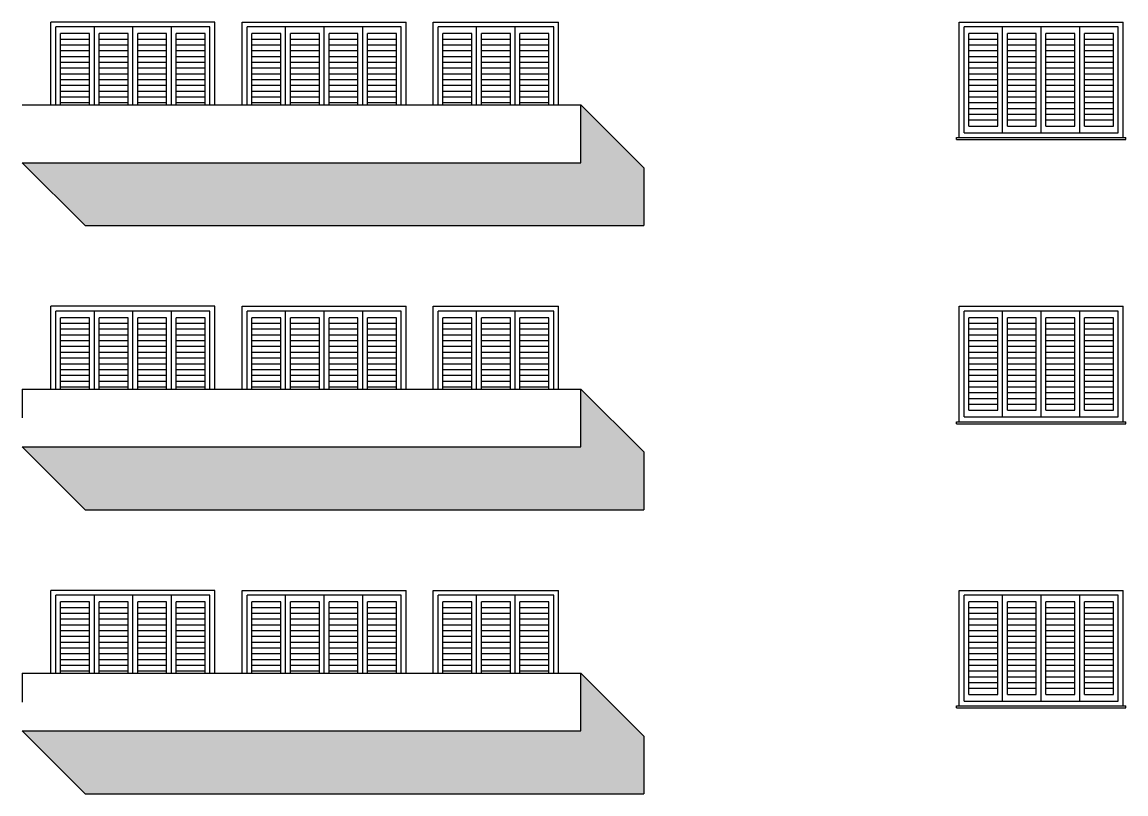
# Model space of a CAD drawing. Header units: millimetres. Extents: x 935 to 1399, y 512 to 900.
# Drawn here: x 1178.94 to 1190.4, y 677.01 to 685.03 of the extents above; entities that cross this region are included whole.
import ezdxf

# ---------------------------------------------------------------- set-up
doc = ezdxf.new("R2010")
doc.units = ezdxf.units.MM
doc.layers.add('MOBIL', color=7, linetype='Continuous')

msp = doc.modelspace()

# ---------------------------------------------------------------- hatches: boundary and pattern name
at = {"layer": 'MOBIL'}
for points in [[(1185.39515, 683.51441), (1184.7416, 684.16796), (1184.7416, 683.56796), (1178.94342, 683.56796), (1179.59697, 682.91441), (1185.39515, 682.91441)], [(1185.39515, 680.56441), (1184.7416, 681.21796), (1184.7416, 680.61796), (1178.94342, 680.61796), (1179.59697, 679.96441), (1185.39515, 679.96441)], [(1185.39515, 677.61441), (1184.7416, 678.26796), (1184.7416, 677.66796), (1178.94342, 677.66796), (1179.59697, 677.01441), (1185.39515, 677.01441)]]:
    msp.add_hatch(color=253, dxfattribs=at).paths.add_polyline_path(points)

# ---------------------------------------------------------------- linework, layer by layer
for p, q in [((1180.94342, 685.02796), (1179.24342, 685.02796)), ((1179.24342, 684.16796), (1179.24342, 685.02796)), ((1180.89342, 684.97796), (1179.29342, 684.97796)), ((1179.29342, 684.16796), (1179.29342, 684.97796)), ((1179.69342, 684.16796), (1179.69342, 684.97796)), ((1180.09342, 684.16796), (1180.09342, 684.97796)), ((1180.49342, 684.16796), (1180.49342, 684.97796)), ((1180.89342, 684.16796), (1180.89342, 684.97796)), ((1180.94342, 684.16796), (1180.94342, 685.02796)), ((1181.22885, 684.16796), (1181.22885, 685.02796)), ((1182.87885, 684.97796), (1181.27885, 684.97796)), ((1181.27885, 684.16796), (1181.27885, 684.97796)), ((1181.67885, 684.16796), (1181.67885, 684.97796)), ((1182.07885, 684.16796), (1182.07885, 684.97796)), ((1182.47885, 684.16796), (1182.47885, 684.97796)), ((1182.87885, 684.16796), (1182.87885, 684.97796)), ((1182.92885, 684.16796), (1182.92885, 685.02796)), ((1183.21089, 684.16796), (1183.21089, 685.02796)), ((1184.46089, 684.97796), (1183.26089, 684.97796)), ((1183.26089, 684.16796), (1183.26089, 684.97796)), ((1183.66089, 684.16796), (1183.66089, 684.97796)), ((1184.06089, 684.16796), (1184.06089, 684.97796)), ((1184.46089, 684.16796), (1184.46089, 684.97796)), ((1184.51089, 684.16796), (1184.51089, 685.02796)), ((1188.66929, 683.82796), (1188.66929, 685.02796)), ((1190.31929, 684.97796), (1188.71929, 684.97796)), ((1188.71929, 683.87796), (1188.71929, 684.97796)), ((1189.11929, 683.87796), (1189.11929, 684.97796)), ((1189.51929, 683.87796), (1189.51929, 684.97796)), ((1189.91929, 683.87796), (1189.91929, 684.97796)), ((1190.31929, 683.87796), (1190.31929, 684.97796)), ((1190.36929, 683.82796), (1190.36929, 685.02796)), ((1179.64342, 684.90796), (1179.34342, 684.90796)), ((1179.34342, 684.16796), (1179.34342, 684.90796)), ((1179.64342, 684.84796), (1179.34342, 684.84796)), ((1179.64342, 684.16796), (1179.64342, 684.90796)), ((1180.04342, 684.90796), (1179.74342, 684.90796)), ((1179.74342, 684.16796), (1179.74342, 684.90796)), ((1180.04342, 684.84796), (1179.74342, 684.84796)), ((1180.04342, 684.16796), (1180.04342, 684.90796)), ((1180.44342, 684.90796), (1180.14342, 684.90796)), ((1180.14342, 684.16796), (1180.14342, 684.90796)), ((1180.44342, 684.84796), (1180.14342, 684.84796)), ((1180.44342, 684.16796), (1180.44342, 684.90796)), ((1180.84342, 684.90796), (1180.54342, 684.90796)), ((1180.54342, 684.16796), (1180.54342, 684.90796)), ((1180.84342, 684.84796), (1180.54342, 684.84796)), ((1180.84342, 684.16796), (1180.84342, 684.90796)), ((1181.62885, 684.90796), (1181.32885, 684.90796)), ((1181.32885, 684.16796), (1181.32885, 684.90796)), ((1181.62885, 684.84796), (1181.32885, 684.84796)), ((1181.62885, 684.16796), (1181.62885, 684.90796)), ((1182.02885, 684.90796), (1181.72885, 684.90796)), ((1181.72885, 684.16796), (1181.72885, 684.90796)), ((1182.02885, 684.84796), (1181.72885, 684.84796)), ((1182.02885, 684.16796), (1182.02885, 684.90796)), ((1182.42885, 684.90796), (1182.12885, 684.90796)), ((1182.12885, 684.16796), (1182.12885, 684.90796)), ((1182.42885, 684.84796), (1182.12885, 684.84796)), ((1182.42885, 684.16796), (1182.42885, 684.90796)), ((1182.82885, 684.90796), (1182.52885, 684.90796)), ((1182.52885, 684.16796), (1182.52885, 684.90796)), ((1182.82885, 684.84796), (1182.52885, 684.84796)), ((1182.82885, 684.16796), (1182.82885, 684.90796)), ((1183.61089, 684.90796), (1183.31089, 684.90796)), ((1183.31089, 684.16796), (1183.31089, 684.90796)), ((1183.61089, 684.84796), (1183.31089, 684.84796)), ((1183.61089, 684.16796), (1183.61089, 684.90796)), ((1184.01089, 684.90796), (1183.71089, 684.90796)), ((1183.71089, 684.16796), (1183.71089, 684.90796)), ((1184.01089, 684.84796), (1183.71089, 684.84796)), ((1184.01089, 684.16796), (1184.01089, 684.90796)), ((1184.41089, 684.90796), (1184.11089, 684.90796)), ((1184.11089, 684.16796), (1184.11089, 684.90796)), ((1184.41089, 684.84796), (1184.11089, 684.84796)), ((1184.41089, 684.16796), (1184.41089, 684.90796)), ((1188.76929, 683.94796), (1188.76929, 684.90796)), ((1189.06929, 684.90796), (1188.76929, 684.90796)), ((1189.06929, 684.84796), (1188.76929, 684.84796)), ((1189.06929, 683.94796), (1189.06929, 684.90796)), ((1189.16929, 683.94796), (1189.16929, 684.90796)), ((1189.46929, 684.90796), (1189.16929, 684.90796)), ((1189.46929, 684.84796), (1189.16929, 684.84796)), ((1189.46929, 683.94796), (1189.46929, 684.90796)), ((1189.56929, 683.94796), (1189.56929, 684.90796)), ((1189.86929, 684.90796), (1189.56929, 684.90796)), ((1189.86929, 684.84796), (1189.56929, 684.84796)), ((1189.86929, 683.94796), (1189.86929, 684.90796)), ((1189.96929, 683.94796), (1189.96929, 684.90796)), ((1190.26929, 684.90796), (1189.96929, 684.90796)), ((1190.26929, 684.84796), (1189.96929, 684.84796)), ((1190.26929, 683.94796), (1190.26929, 684.90796)), ((1179.64342, 684.78796), (1179.34342, 684.78796)), ((1179.64342, 684.72796), (1179.34342, 684.72796)), ((1180.04342, 684.78796), (1179.74342, 684.78796)), ((1180.04342, 684.72796), (1179.74342, 684.72796)), ((1180.44342, 684.78796), (1180.14342, 684.78796)), ((1180.44342, 684.72796), (1180.14342, 684.72796)), ((1180.84342, 684.78796), (1180.54342, 684.78796)), ((1180.84342, 684.72796), (1180.54342, 684.72796)), ((1181.62885, 684.78796), (1181.32885, 684.78796)), ((1181.62885, 684.72796), (1181.32885, 684.72796)), ((1182.02885, 684.78796), (1181.72885, 684.78796)), ((1182.02885, 684.72796), (1181.72885, 684.72796)), ((1182.42885, 684.78796), (1182.12885, 684.78796)), ((1182.42885, 684.72796), (1182.12885, 684.72796)), ((1182.82885, 684.78796), (1182.52885, 684.78796)), ((1182.82885, 684.72796), (1182.52885, 684.72796)), ((1183.61089, 684.78796), (1183.31089, 684.78796)), ((1183.61089, 684.72796), (1183.31089, 684.72796)), ((1184.01089, 684.78796), (1183.71089, 684.78796)), ((1184.01089, 684.72796), (1183.71089, 684.72796)), ((1184.41089, 684.78796), (1184.11089, 684.78796)), ((1184.41089, 684.72796), (1184.11089, 684.72796)), ((1189.06929, 684.78796), (1188.76929, 684.78796)), ((1189.06929, 684.72796), (1188.76929, 684.72796)), ((1189.46929, 684.78796), (1189.16929, 684.78796)), ((1189.46929, 684.72796), (1189.16929, 684.72796)), ((1189.86929, 684.78796), (1189.56929, 684.78796)), ((1189.86929, 684.72796), (1189.56929, 684.72796)), ((1190.26929, 684.78796), (1189.96929, 684.78796)), ((1190.26929, 684.72796), (1189.96929, 684.72796)), ((1179.64342, 684.66796), (1179.34342, 684.66796)), ((1179.64342, 684.60796), (1179.34342, 684.60796)), ((1180.04342, 684.66796), (1179.74342, 684.66796)), ((1180.04342, 684.60796), (1179.74342, 684.60796)), ((1180.44342, 684.66796), (1180.14342, 684.66796)), ((1180.44342, 684.60796), (1180.14342, 684.60796)), ((1180.84342, 684.66796), (1180.54342, 684.66796)), ((1180.84342, 684.60796), (1180.54342, 684.60796)), ((1181.62885, 684.66796), (1181.32885, 684.66796)), ((1181.62885, 684.60796), (1181.32885, 684.60796)), ((1182.02885, 684.66796), (1181.72885, 684.66796)), ((1182.02885, 684.60796), (1181.72885, 684.60796)), ((1182.42885, 684.66796), (1182.12885, 684.66796)), ((1182.42885, 684.60796), (1182.12885, 684.60796)), ((1182.82885, 684.66796), (1182.52885, 684.66796)), ((1182.82885, 684.60796), (1182.52885, 684.60796)), ((1183.61089, 684.66796), (1183.31089, 684.66796)), ((1183.61089, 684.60796), (1183.31089, 684.60796)), ((1184.01089, 684.66796), (1183.71089, 684.66796)), ((1184.01089, 684.60796), (1183.71089, 684.60796)), ((1184.41089, 684.66796), (1184.11089, 684.66796)), ((1184.41089, 684.60796), (1184.11089, 684.60796)), ((1189.06929, 684.66796), (1188.76929, 684.66796)), ((1189.06929, 684.60796), (1188.76929, 684.60796)), ((1189.46929, 684.66796), (1189.16929, 684.66796)), ((1189.46929, 684.60796), (1189.16929, 684.60796)), ((1189.86929, 684.66796), (1189.56929, 684.66796)), ((1189.86929, 684.60796), (1189.56929, 684.60796)), ((1190.26929, 684.66796), (1189.96929, 684.66796)), ((1190.26929, 684.60796), (1189.96929, 684.60796)), ((1179.64342, 684.54796), (1179.34342, 684.54796)), ((1180.04342, 684.54796), (1179.74342, 684.54796)), ((1180.44342, 684.54796), (1180.14342, 684.54796)), ((1180.84342, 684.54796), (1180.54342, 684.54796)), ((1181.62885, 684.54796), (1181.32885, 684.54796)), ((1182.02885, 684.54796), (1181.72885, 684.54796)), ((1182.42885, 684.54796), (1182.12885, 684.54796)), ((1182.82885, 684.54796), (1182.52885, 684.54796)), ((1183.61089, 684.54796), (1183.31089, 684.54796)), ((1184.01089, 684.54796), (1183.71089, 684.54796)), ((1184.41089, 684.54796), (1184.11089, 684.54796)), ((1189.06929, 684.54796), (1188.76929, 684.54796)), ((1189.46929, 684.54796), (1189.16929, 684.54796)), ((1189.86929, 684.54796), (1189.56929, 684.54796)), ((1190.26929, 684.54796), (1189.96929, 684.54796)), ((1179.64342, 684.48796), (1179.34342, 684.48796)), ((1179.64342, 684.42796), (1179.34342, 684.42796)), ((1180.04342, 684.48796), (1179.74342, 684.48796)), ((1180.04342, 684.42796), (1179.74342, 684.42796)), ((1180.44342, 684.48796), (1180.14342, 684.48796)), ((1180.44342, 684.42796), (1180.14342, 684.42796)), ((1180.84342, 684.48796), (1180.54342, 684.48796)), ((1180.84342, 684.42796), (1180.54342, 684.42796)), ((1181.62885, 684.48796), (1181.32885, 684.48796)), ((1181.62885, 684.42796), (1181.32885, 684.42796)), ((1182.02885, 684.48796), (1181.72885, 684.48796)), ((1182.02885, 684.42796), (1181.72885, 684.42796)), ((1182.42885, 684.48796), (1182.12885, 684.48796)), ((1182.42885, 684.42796), (1182.12885, 684.42796)), ((1182.82885, 684.48796), (1182.52885, 684.48796)), ((1182.82885, 684.42796), (1182.52885, 684.42796)), ((1183.61089, 684.48796), (1183.31089, 684.48796)), ((1183.61089, 684.42796), (1183.31089, 684.42796)), ((1184.01089, 684.48796), (1183.71089, 684.48796)), ((1184.01089, 684.42796), (1183.71089, 684.42796)), ((1184.41089, 684.48796), (1184.11089, 684.48796)), ((1184.41089, 684.42796), (1184.11089, 684.42796)), ((1189.06929, 684.48796), (1188.76929, 684.48796)), ((1189.06929, 684.42796), (1188.76929, 684.42796)), ((1189.46929, 684.48796), (1189.16929, 684.48796)), ((1189.46929, 684.42796), (1189.16929, 684.42796)), ((1189.86929, 684.48796), (1189.56929, 684.48796)), ((1189.86929, 684.42796), (1189.56929, 684.42796)), ((1190.26929, 684.48796), (1189.96929, 684.48796)), ((1190.26929, 684.42796), (1189.96929, 684.42796)), ((1179.64342, 684.36796), (1179.34342, 684.36796)), ((1179.64342, 684.30796), (1179.34342, 684.30796)), ((1180.04342, 684.36796), (1179.74342, 684.36796)), ((1180.04342, 684.30796), (1179.74342, 684.30796)), ((1180.44342, 684.36796), (1180.14342, 684.36796)), ((1180.44342, 684.30796), (1180.14342, 684.30796)), ((1180.84342, 684.36796), (1180.54342, 684.36796)), ((1180.84342, 684.30796), (1180.54342, 684.30796)), ((1181.62885, 684.36796), (1181.32885, 684.36796)), ((1181.62885, 684.30796), (1181.32885, 684.30796)), ((1182.02885, 684.36796), (1181.72885, 684.36796)), ((1182.02885, 684.30796), (1181.72885, 684.30796)), ((1182.42885, 684.36796), (1182.12885, 684.36796)), ((1182.42885, 684.30796), (1182.12885, 684.30796)), ((1182.82885, 684.36796), (1182.52885, 684.36796)), ((1182.82885, 684.30796), (1182.52885, 684.30796)), ((1183.61089, 684.36796), (1183.31089, 684.36796)), ((1183.61089, 684.30796), (1183.31089, 684.30796)), ((1184.01089, 684.36796), (1183.71089, 684.36796)), ((1184.01089, 684.30796), (1183.71089, 684.30796)), ((1184.41089, 684.36796), (1184.11089, 684.36796)), ((1184.41089, 684.30796), (1184.11089, 684.30796)), ((1189.06929, 684.36796), (1188.76929, 684.36796)), ((1189.06929, 684.30796), (1188.76929, 684.30796)), ((1189.46929, 684.36796), (1189.16929, 684.36796)), ((1189.46929, 684.30796), (1189.16929, 684.30796)), ((1189.86929, 684.36796), (1189.56929, 684.36796)), ((1189.86929, 684.30796), (1189.56929, 684.30796)), ((1190.26929, 684.36796), (1189.96929, 684.36796)), ((1190.26929, 684.30796), (1189.96929, 684.30796)), ((1179.64342, 684.24796), (1179.34342, 684.24796)), ((1179.64342, 684.18796), (1179.34342, 684.18796)), ((1180.04342, 684.24796), (1179.74342, 684.24796)), ((1180.04342, 684.18796), (1179.74342, 684.18796)), ((1180.44342, 684.24796), (1180.14342, 684.24796)), ((1180.44342, 684.18796), (1180.14342, 684.18796)), ((1180.84342, 684.24796), (1180.54342, 684.24796)), ((1180.84342, 684.18796), (1180.54342, 684.18796)), ((1181.62885, 684.24796), (1181.32885, 684.24796)), ((1181.62885, 684.18796), (1181.32885, 684.18796)), ((1182.02885, 684.24796), (1181.72885, 684.24796)), ((1182.02885, 684.18796), (1181.72885, 684.18796)), ((1182.42885, 684.24796), (1182.12885, 684.24796)), ((1182.42885, 684.18796), (1182.12885, 684.18796)), ((1182.82885, 684.24796), (1182.52885, 684.24796)), ((1182.82885, 684.18796), (1182.52885, 684.18796)), ((1183.61089, 684.24796), (1183.31089, 684.24796)), ((1183.61089, 684.18796), (1183.31089, 684.18796)), ((1184.01089, 684.24796), (1183.71089, 684.24796)), ((1184.01089, 684.18796), (1183.71089, 684.18796)), ((1184.41089, 684.24796), (1184.11089, 684.24796)), ((1184.41089, 684.18796), (1184.11089, 684.18796)), ((1189.06929, 684.24796), (1188.76929, 684.24796)), ((1189.06929, 684.18796), (1188.76929, 684.18796)), ((1189.46929, 684.24796), (1189.16929, 684.24796)), ((1189.46929, 684.18796), (1189.16929, 684.18796)), ((1189.86929, 684.24796), (1189.56929, 684.24796)), ((1189.86929, 684.18796), (1189.56929, 684.18796)), ((1190.26929, 684.24796), (1189.96929, 684.24796)), ((1190.26929, 684.18796), (1189.96929, 684.18796)), ((1189.06929, 684.12796), (1188.76929, 684.12796)), ((1189.06929, 684.06796), (1188.76929, 684.06796)), ((1189.46929, 684.12796), (1189.16929, 684.12796)), ((1189.46929, 684.06796), (1189.16929, 684.06796)), ((1189.86929, 684.12796), (1189.56929, 684.12796)), ((1189.86929, 684.06796), (1189.56929, 684.06796)), ((1190.26929, 684.12796), (1189.96929, 684.12796)), ((1190.26929, 684.06796), (1189.96929, 684.06796)), ((1189.06929, 684.00796), (1188.76929, 684.00796)), ((1188.76929, 683.94796), (1189.06929, 683.94796)), ((1189.46929, 684.00796), (1189.16929, 684.00796)), ((1189.16929, 683.94796), (1189.46929, 683.94796)), ((1189.86929, 684.00796), (1189.56929, 684.00796)), ((1189.56929, 683.94796), (1189.86929, 683.94796)), ((1190.26929, 684.00796), (1189.96929, 684.00796)), ((1189.96929, 683.94796), (1190.26929, 683.94796)), ((1188.63929, 683.82796), (1190.39929, 683.82796)), ((1188.63929, 683.80796), (1188.63929, 683.82796)), ((1188.63929, 683.80796), (1190.39929, 683.80796)), ((1188.71929, 683.87796), (1190.31929, 683.87796)), ((1190.39929, 683.80796), (1190.39929, 683.82796)), ((1180.94342, 682.07796), (1179.24342, 682.07796)), ((1179.24342, 681.21796), (1179.24342, 682.07796)), ((1180.89342, 682.02796), (1179.29342, 682.02796)), ((1179.29342, 681.21796), (1179.29342, 682.02796)), ((1179.69342, 681.21796), (1179.69342, 682.02796)), ((1180.09342, 681.21796), (1180.09342, 682.02796)), ((1180.49342, 681.21796), (1180.49342, 682.02796)), ((1180.89342, 681.21796), (1180.89342, 682.02796)), ((1180.94342, 681.21796), (1180.94342, 682.07796)), ((1181.22885, 681.21796), (1181.22885, 682.07796)), ((1182.87885, 682.02796), (1181.27885, 682.02796)), ((1181.27885, 681.21796), (1181.27885, 682.02796)), ((1181.67885, 681.21796), (1181.67885, 682.02796)), ((1182.07885, 681.21796), (1182.07885, 682.02796)), ((1182.47885, 681.21796), (1182.47885, 682.02796)), ((1182.87885, 681.21796), (1182.87885, 682.02796)), ((1182.92885, 681.21796), (1182.92885, 682.07796)), ((1183.21089, 681.21796), (1183.21089, 682.07796)), ((1184.46089, 682.02796), (1183.26089, 682.02796)), ((1183.26089, 681.21796), (1183.26089, 682.02796)), ((1183.66089, 681.21796), (1183.66089, 682.02796)), ((1184.06089, 681.21796), (1184.06089, 682.02796)), ((1184.46089, 681.21796), (1184.46089, 682.02796)), ((1184.51089, 681.21796), (1184.51089, 682.07796)), ((1188.66929, 680.87796), (1188.66929, 682.07796)), ((1190.31929, 682.02796), (1188.71929, 682.02796)), ((1188.71929, 680.92796), (1188.71929, 682.02796)), ((1189.11929, 680.92796), (1189.11929, 682.02796)), ((1189.51929, 680.92796), (1189.51929, 682.02796)), ((1189.91929, 680.92796), (1189.91929, 682.02796)), ((1190.31929, 680.92796), (1190.31929, 682.02796)), ((1190.36929, 680.87796), (1190.36929, 682.07796)), ((1179.64342, 681.95796), (1179.34342, 681.95796)), ((1179.34342, 681.21796), (1179.34342, 681.95796)), ((1179.64342, 681.89796), (1179.34342, 681.89796)), ((1179.64342, 681.21796), (1179.64342, 681.95796)), ((1180.04342, 681.95796), (1179.74342, 681.95796)), ((1179.74342, 681.21796), (1179.74342, 681.95796)), ((1180.04342, 681.89796), (1179.74342, 681.89796)), ((1180.04342, 681.21796), (1180.04342, 681.95796)), ((1180.44342, 681.95796), (1180.14342, 681.95796)), ((1180.14342, 681.21796), (1180.14342, 681.95796)), ((1180.44342, 681.89796), (1180.14342, 681.89796)), ((1180.44342, 681.21796), (1180.44342, 681.95796)), ((1180.84342, 681.95796), (1180.54342, 681.95796)), ((1180.54342, 681.21796), (1180.54342, 681.95796)), ((1180.84342, 681.89796), (1180.54342, 681.89796)), ((1180.84342, 681.21796), (1180.84342, 681.95796)), ((1181.62885, 681.95796), (1181.32885, 681.95796)), ((1181.32885, 681.21796), (1181.32885, 681.95796)), ((1181.62885, 681.89796), (1181.32885, 681.89796)), ((1181.62885, 681.21796), (1181.62885, 681.95796)), ((1182.02885, 681.95796), (1181.72885, 681.95796)), ((1181.72885, 681.21796), (1181.72885, 681.95796)), ((1182.02885, 681.89796), (1181.72885, 681.89796)), ((1182.02885, 681.21796), (1182.02885, 681.95796)), ((1182.42885, 681.95796), (1182.12885, 681.95796)), ((1182.12885, 681.21796), (1182.12885, 681.95796)), ((1182.42885, 681.89796), (1182.12885, 681.89796)), ((1182.42885, 681.21796), (1182.42885, 681.95796)), ((1182.82885, 681.95796), (1182.52885, 681.95796)), ((1182.52885, 681.21796), (1182.52885, 681.95796)), ((1182.82885, 681.89796), (1182.52885, 681.89796)), ((1182.82885, 681.21796), (1182.82885, 681.95796)), ((1183.61089, 681.95796), (1183.31089, 681.95796)), ((1183.31089, 681.21796), (1183.31089, 681.95796)), ((1183.61089, 681.89796), (1183.31089, 681.89796)), ((1183.61089, 681.21796), (1183.61089, 681.95796)), ((1184.01089, 681.95796), (1183.71089, 681.95796)), ((1183.71089, 681.21796), (1183.71089, 681.95796)), ((1184.01089, 681.89796), (1183.71089, 681.89796)), ((1184.01089, 681.21796), (1184.01089, 681.95796)), ((1184.41089, 681.95796), (1184.11089, 681.95796)), ((1184.11089, 681.21796), (1184.11089, 681.95796)), ((1184.41089, 681.89796), (1184.11089, 681.89796)), ((1184.41089, 681.21796), (1184.41089, 681.95796)), ((1188.76929, 680.99796), (1188.76929, 681.95796)), ((1189.06929, 681.95796), (1188.76929, 681.95796)), ((1189.06929, 681.89796), (1188.76929, 681.89796)), ((1189.06929, 680.99796), (1189.06929, 681.95796)), ((1189.16929, 680.99796), (1189.16929, 681.95796)), ((1189.46929, 681.95796), (1189.16929, 681.95796)), ((1189.46929, 681.89796), (1189.16929, 681.89796)), ((1189.46929, 680.99796), (1189.46929, 681.95796)), ((1189.56929, 680.99796), (1189.56929, 681.95796)), ((1189.86929, 681.95796), (1189.56929, 681.95796)), ((1189.86929, 681.89796), (1189.56929, 681.89796)), ((1189.86929, 680.99796), (1189.86929, 681.95796)), ((1189.96929, 680.99796), (1189.96929, 681.95796)), ((1190.26929, 681.95796), (1189.96929, 681.95796)), ((1190.26929, 681.89796), (1189.96929, 681.89796)), ((1190.26929, 680.99796), (1190.26929, 681.95796)), ((1179.64342, 681.83796), (1179.34342, 681.83796)), ((1179.64342, 681.77796), (1179.34342, 681.77796)), ((1180.04342, 681.83796), (1179.74342, 681.83796)), ((1180.04342, 681.77796), (1179.74342, 681.77796)), ((1180.44342, 681.83796), (1180.14342, 681.83796)), ((1180.44342, 681.77796), (1180.14342, 681.77796)), ((1180.84342, 681.83796), (1180.54342, 681.83796)), ((1180.84342, 681.77796), (1180.54342, 681.77796)), ((1181.62885, 681.83796), (1181.32885, 681.83796)), ((1181.62885, 681.77796), (1181.32885, 681.77796)), ((1182.02885, 681.83796), (1181.72885, 681.83796)), ((1182.02885, 681.77796), (1181.72885, 681.77796)), ((1182.42885, 681.83796), (1182.12885, 681.83796)), ((1182.42885, 681.77796), (1182.12885, 681.77796)), ((1182.82885, 681.83796), (1182.52885, 681.83796)), ((1182.82885, 681.77796), (1182.52885, 681.77796)), ((1183.61089, 681.83796), (1183.31089, 681.83796)), ((1183.61089, 681.77796), (1183.31089, 681.77796)), ((1184.01089, 681.83796), (1183.71089, 681.83796)), ((1184.01089, 681.77796), (1183.71089, 681.77796)), ((1184.41089, 681.83796), (1184.11089, 681.83796)), ((1184.41089, 681.77796), (1184.11089, 681.77796)), ((1189.06929, 681.83796), (1188.76929, 681.83796)), ((1189.06929, 681.77796), (1188.76929, 681.77796)), ((1189.46929, 681.83796), (1189.16929, 681.83796)), ((1189.46929, 681.77796), (1189.16929, 681.77796)), ((1189.86929, 681.83796), (1189.56929, 681.83796)), ((1189.86929, 681.77796), (1189.56929, 681.77796)), ((1190.26929, 681.83796), (1189.96929, 681.83796)), ((1190.26929, 681.77796), (1189.96929, 681.77796)), ((1179.64342, 681.71796), (1179.34342, 681.71796)), ((1179.64342, 681.65796), (1179.34342, 681.65796)), ((1180.04342, 681.71796), (1179.74342, 681.71796)), ((1180.04342, 681.65796), (1179.74342, 681.65796)), ((1180.44342, 681.71796), (1180.14342, 681.71796)), ((1180.44342, 681.65796), (1180.14342, 681.65796)), ((1180.84342, 681.71796), (1180.54342, 681.71796)), ((1180.84342, 681.65796), (1180.54342, 681.65796)), ((1181.62885, 681.71796), (1181.32885, 681.71796)), ((1181.62885, 681.65796), (1181.32885, 681.65796)), ((1182.02885, 681.71796), (1181.72885, 681.71796)), ((1182.02885, 681.65796), (1181.72885, 681.65796)), ((1182.42885, 681.71796), (1182.12885, 681.71796)), ((1182.42885, 681.65796), (1182.12885, 681.65796)), ((1182.82885, 681.71796), (1182.52885, 681.71796)), ((1182.82885, 681.65796), (1182.52885, 681.65796)), ((1183.61089, 681.71796), (1183.31089, 681.71796)), ((1183.61089, 681.65796), (1183.31089, 681.65796)), ((1184.01089, 681.71796), (1183.71089, 681.71796)), ((1184.01089, 681.65796), (1183.71089, 681.65796)), ((1184.41089, 681.71796), (1184.11089, 681.71796)), ((1184.41089, 681.65796), (1184.11089, 681.65796)), ((1189.06929, 681.71796), (1188.76929, 681.71796)), ((1189.06929, 681.65796), (1188.76929, 681.65796)), ((1189.46929, 681.71796), (1189.16929, 681.71796)), ((1189.46929, 681.65796), (1189.16929, 681.65796)), ((1189.86929, 681.71796), (1189.56929, 681.71796)), ((1189.86929, 681.65796), (1189.56929, 681.65796)), ((1190.26929, 681.71796), (1189.96929, 681.71796)), ((1190.26929, 681.65796), (1189.96929, 681.65796)), ((1179.64342, 681.59796), (1179.34342, 681.59796)), ((1179.64342, 681.53796), (1179.34342, 681.53796)), ((1180.04342, 681.59796), (1179.74342, 681.59796)), ((1180.04342, 681.53796), (1179.74342, 681.53796)), ((1180.44342, 681.59796), (1180.14342, 681.59796)), ((1180.44342, 681.53796), (1180.14342, 681.53796)), ((1180.84342, 681.59796), (1180.54342, 681.59796)), ((1180.84342, 681.53796), (1180.54342, 681.53796)), ((1181.62885, 681.59796), (1181.32885, 681.59796)), ((1181.62885, 681.53796), (1181.32885, 681.53796)), ((1182.02885, 681.59796), (1181.72885, 681.59796)), ((1182.02885, 681.53796), (1181.72885, 681.53796)), ((1182.42885, 681.59796), (1182.12885, 681.59796)), ((1182.42885, 681.53796), (1182.12885, 681.53796)), ((1182.82885, 681.59796), (1182.52885, 681.59796)), ((1182.82885, 681.53796), (1182.52885, 681.53796)), ((1183.61089, 681.59796), (1183.31089, 681.59796)), ((1183.61089, 681.53796), (1183.31089, 681.53796)), ((1184.01089, 681.59796), (1183.71089, 681.59796)), ((1184.01089, 681.53796), (1183.71089, 681.53796)), ((1184.41089, 681.59796), (1184.11089, 681.59796)), ((1184.41089, 681.53796), (1184.11089, 681.53796)), ((1189.06929, 681.59796), (1188.76929, 681.59796)), ((1189.06929, 681.53796), (1188.76929, 681.53796)), ((1189.46929, 681.59796), (1189.16929, 681.59796)), ((1189.46929, 681.53796), (1189.16929, 681.53796)), ((1189.86929, 681.59796), (1189.56929, 681.59796)), ((1189.86929, 681.53796), (1189.56929, 681.53796)), ((1190.26929, 681.59796), (1189.96929, 681.59796)), ((1190.26929, 681.53796), (1189.96929, 681.53796)), ((1179.64342, 681.47796), (1179.34342, 681.47796)), ((1179.64342, 681.41796), (1179.34342, 681.41796)), ((1180.04342, 681.47796), (1179.74342, 681.47796)), ((1180.04342, 681.41796), (1179.74342, 681.41796)), ((1180.44342, 681.47796), (1180.14342, 681.47796)), ((1180.44342, 681.41796), (1180.14342, 681.41796)), ((1180.84342, 681.47796), (1180.54342, 681.47796)), ((1180.84342, 681.41796), (1180.54342, 681.41796)), ((1181.62885, 681.47796), (1181.32885, 681.47796)), ((1181.62885, 681.41796), (1181.32885, 681.41796)), ((1182.02885, 681.47796), (1181.72885, 681.47796)), ((1182.02885, 681.41796), (1181.72885, 681.41796)), ((1182.42885, 681.47796), (1182.12885, 681.47796)), ((1182.42885, 681.41796), (1182.12885, 681.41796)), ((1182.82885, 681.47796), (1182.52885, 681.47796)), ((1182.82885, 681.41796), (1182.52885, 681.41796)), ((1183.61089, 681.47796), (1183.31089, 681.47796)), ((1183.61089, 681.41796), (1183.31089, 681.41796)), ((1184.01089, 681.47796), (1183.71089, 681.47796)), ((1184.01089, 681.41796), (1183.71089, 681.41796)), ((1184.41089, 681.47796), (1184.11089, 681.47796)), ((1184.41089, 681.41796), (1184.11089, 681.41796)), ((1189.06929, 681.47796), (1188.76929, 681.47796)), ((1189.06929, 681.41796), (1188.76929, 681.41796)), ((1189.46929, 681.47796), (1189.16929, 681.47796)), ((1189.46929, 681.41796), (1189.16929, 681.41796)), ((1189.86929, 681.47796), (1189.56929, 681.47796)), ((1189.86929, 681.41796), (1189.56929, 681.41796)), ((1190.26929, 681.47796), (1189.96929, 681.47796)), ((1190.26929, 681.41796), (1189.96929, 681.41796)), ((1179.64342, 681.35796), (1179.34342, 681.35796)), ((1179.64342, 681.29796), (1179.34342, 681.29796)), ((1180.04342, 681.35796), (1179.74342, 681.35796)), ((1180.04342, 681.29796), (1179.74342, 681.29796)), ((1180.44342, 681.35796), (1180.14342, 681.35796)), ((1180.44342, 681.29796), (1180.14342, 681.29796)), ((1180.84342, 681.35796), (1180.54342, 681.35796)), ((1180.84342, 681.29796), (1180.54342, 681.29796)), ((1181.62885, 681.35796), (1181.32885, 681.35796)), ((1181.62885, 681.29796), (1181.32885, 681.29796)), ((1182.02885, 681.35796), (1181.72885, 681.35796)), ((1182.02885, 681.29796), (1181.72885, 681.29796)), ((1182.42885, 681.35796), (1182.12885, 681.35796)), ((1182.42885, 681.29796), (1182.12885, 681.29796)), ((1182.82885, 681.35796), (1182.52885, 681.35796)), ((1182.82885, 681.29796), (1182.52885, 681.29796)), ((1183.61089, 681.35796), (1183.31089, 681.35796)), ((1183.61089, 681.29796), (1183.31089, 681.29796)), ((1184.01089, 681.35796), (1183.71089, 681.35796)), ((1184.01089, 681.29796), (1183.71089, 681.29796)), ((1184.41089, 681.35796), (1184.11089, 681.35796)), ((1184.41089, 681.29796), (1184.11089, 681.29796)), ((1189.06929, 681.35796), (1188.76929, 681.35796)), ((1189.06929, 681.29796), (1188.76929, 681.29796)), ((1189.46929, 681.35796), (1189.16929, 681.35796)), ((1189.46929, 681.29796), (1189.16929, 681.29796)), ((1189.86929, 681.35796), (1189.56929, 681.35796)), ((1189.86929, 681.29796), (1189.56929, 681.29796)), ((1190.26929, 681.35796), (1189.96929, 681.35796)), ((1190.26929, 681.29796), (1189.96929, 681.29796)), ((1179.64342, 681.23796), (1179.34342, 681.23796)), ((1179.64342, 681.23796), (1179.34342, 681.23796)), ((1180.04342, 681.23796), (1179.74342, 681.23796)), ((1180.04342, 681.23796), (1179.74342, 681.23796)), ((1180.44342, 681.23796), (1180.14342, 681.23796)), ((1180.44342, 681.23796), (1180.14342, 681.23796)), ((1180.84342, 681.23796), (1180.54342, 681.23796)), ((1180.84342, 681.23796), (1180.54342, 681.23796)), ((1181.62885, 681.23796), (1181.32885, 681.23796)), ((1181.62885, 681.23796), (1181.32885, 681.23796)), ((1182.02885, 681.23796), (1181.72885, 681.23796)), ((1182.02885, 681.23796), (1181.72885, 681.23796)), ((1182.42885, 681.23796), (1182.12885, 681.23796)), ((1182.42885, 681.23796), (1182.12885, 681.23796)), ((1182.82885, 681.23796), (1182.52885, 681.23796)), ((1182.82885, 681.23796), (1182.52885, 681.23796)), ((1183.61089, 681.23796), (1183.31089, 681.23796)), ((1183.61089, 681.23796), (1183.31089, 681.23796)), ((1184.01089, 681.23796), (1183.71089, 681.23796)), ((1184.01089, 681.23796), (1183.71089, 681.23796)), ((1184.41089, 681.23796), (1184.11089, 681.23796)), ((1184.41089, 681.23796), (1184.11089, 681.23796)), ((1189.06929, 681.23796), (1188.76929, 681.23796)), ((1189.06929, 681.17796), (1188.76929, 681.17796)), ((1189.46929, 681.23796), (1189.16929, 681.23796)), ((1189.46929, 681.17796), (1189.16929, 681.17796)), ((1189.86929, 681.23796), (1189.56929, 681.23796)), ((1189.86929, 681.17796), (1189.56929, 681.17796)), ((1190.26929, 681.23796), (1189.96929, 681.23796)), ((1190.26929, 681.17796), (1189.96929, 681.17796)), ((1189.06929, 681.11796), (1188.76929, 681.11796)), ((1189.06929, 681.05796), (1188.76929, 681.05796)), ((1189.46929, 681.11796), (1189.16929, 681.11796)), ((1189.46929, 681.05796), (1189.16929, 681.05796)), ((1189.86929, 681.11796), (1189.56929, 681.11796)), ((1189.86929, 681.05796), (1189.56929, 681.05796)), ((1190.26929, 681.11796), (1189.96929, 681.11796)), ((1190.26929, 681.05796), (1189.96929, 681.05796)), ((1188.76929, 680.99796), (1189.06929, 680.99796)), ((1189.16929, 680.99796), (1189.46929, 680.99796)), ((1189.56929, 680.99796), (1189.86929, 680.99796)), ((1189.96929, 680.99796), (1190.26929, 680.99796)), ((1188.63929, 680.87796), (1190.39929, 680.87796)), ((1188.63929, 680.85796), (1188.63929, 680.87796)), ((1188.63929, 680.85796), (1190.39929, 680.85796)), ((1188.71929, 680.92796), (1190.31929, 680.92796)), ((1190.39929, 680.85796), (1190.39929, 680.87796)), ((1180.94342, 679.12796), (1179.24342, 679.12796)), ((1179.24342, 678.26796), (1179.24342, 679.12796)), ((1180.94342, 678.26796), (1180.94342, 679.12796)), ((1181.22885, 678.26796), (1181.22885, 679.12796)), ((1182.92885, 678.26796), (1182.92885, 679.12796)), ((1183.21089, 678.26796), (1183.21089, 679.12796)), ((1184.51089, 678.26796), (1184.51089, 679.12796)), ((1188.66929, 677.92796), (1188.66929, 679.12796)), ((1190.36929, 677.92796), (1190.36929, 679.12796)), ((1180.89342, 679.07796), (1179.29342, 679.07796)), ((1179.29342, 678.26796), (1179.29342, 679.07796)), ((1179.64342, 679.00796), (1179.34342, 679.00796)), ((1179.34342, 678.26796), (1179.34342, 679.00796)), ((1179.64342, 678.26796), (1179.64342, 679.00796)), ((1179.69342, 678.26796), (1179.69342, 679.07796)), ((1180.04342, 679.00796), (1179.74342, 679.00796)), ((1179.74342, 678.26796), (1179.74342, 679.00796)), ((1180.04342, 678.26796), (1180.04342, 679.00796)), ((1180.09342, 678.26796), (1180.09342, 679.07796)), ((1180.44342, 679.00796), (1180.14342, 679.00796)), ((1180.14342, 678.26796), (1180.14342, 679.00796)), ((1180.44342, 678.26796), (1180.44342, 679.00796)), ((1180.49342, 678.26796), (1180.49342, 679.07796)), ((1180.84342, 679.00796), (1180.54342, 679.00796)), ((1180.54342, 678.26796), (1180.54342, 679.00796)), ((1180.84342, 678.26796), (1180.84342, 679.00796)), ((1180.89342, 678.26796), (1180.89342, 679.07796)), ((1182.87885, 679.07796), (1181.27885, 679.07796)), ((1181.27885, 678.26796), (1181.27885, 679.07796)), ((1181.62885, 679.00796), (1181.32885, 679.00796)), ((1181.32885, 678.26796), (1181.32885, 679.00796)), ((1181.62885, 678.26796), (1181.62885, 679.00796)), ((1181.67885, 678.26796), (1181.67885, 679.07796)), ((1182.02885, 679.00796), (1181.72885, 679.00796)), ((1181.72885, 678.26796), (1181.72885, 679.00796)), ((1182.02885, 678.26796), (1182.02885, 679.00796)), ((1182.07885, 678.26796), (1182.07885, 679.07796)), ((1182.42885, 679.00796), (1182.12885, 679.00796)), ((1182.12885, 678.26796), (1182.12885, 679.00796)), ((1182.42885, 678.26796), (1182.42885, 679.00796)), ((1182.47885, 678.26796), (1182.47885, 679.07796)), ((1182.82885, 679.00796), (1182.52885, 679.00796)), ((1182.52885, 678.26796), (1182.52885, 679.00796)), ((1182.82885, 678.26796), (1182.82885, 679.00796)), ((1182.87885, 678.26796), (1182.87885, 679.07796)), ((1184.46089, 679.07796), (1183.26089, 679.07796)), ((1183.26089, 678.26796), (1183.26089, 679.07796)), ((1183.61089, 679.00796), (1183.31089, 679.00796)), ((1183.31089, 678.26796), (1183.31089, 679.00796)), ((1183.61089, 678.26796), (1183.61089, 679.00796)), ((1183.66089, 678.26796), (1183.66089, 679.07796)), ((1184.01089, 679.00796), (1183.71089, 679.00796)), ((1183.71089, 678.26796), (1183.71089, 679.00796)), ((1184.01089, 678.26796), (1184.01089, 679.00796)), ((1184.06089, 678.26796), (1184.06089, 679.07796)), ((1184.41089, 679.00796), (1184.11089, 679.00796)), ((1184.11089, 678.26796), (1184.11089, 679.00796)), ((1184.41089, 678.26796), (1184.41089, 679.00796)), ((1184.46089, 678.26796), (1184.46089, 679.07796)), ((1190.31929, 679.07796), (1188.71929, 679.07796)), ((1188.71929, 677.97796), (1188.71929, 679.07796)), ((1188.76929, 678.04796), (1188.76929, 679.00796)), ((1189.06929, 679.00796), (1188.76929, 679.00796)), ((1189.06929, 678.04796), (1189.06929, 679.00796)), ((1189.11929, 677.97796), (1189.11929, 679.07796)), ((1189.16929, 678.04796), (1189.16929, 679.00796)), ((1189.46929, 679.00796), (1189.16929, 679.00796)), ((1189.46929, 678.04796), (1189.46929, 679.00796)), ((1189.51929, 677.97796), (1189.51929, 679.07796)), ((1189.56929, 678.04796), (1189.56929, 679.00796)), ((1189.86929, 679.00796), (1189.56929, 679.00796)), ((1189.86929, 678.04796), (1189.86929, 679.00796)), ((1189.91929, 677.97796), (1189.91929, 679.07796)), ((1189.96929, 678.04796), (1189.96929, 679.00796)), ((1190.26929, 679.00796), (1189.96929, 679.00796)), ((1190.26929, 678.04796), (1190.26929, 679.00796)), ((1190.31929, 677.97796), (1190.31929, 679.07796)), ((1179.64342, 678.94796), (1179.34342, 678.94796)), ((1179.64342, 678.88796), (1179.34342, 678.88796)), ((1180.04342, 678.94796), (1179.74342, 678.94796)), ((1180.04342, 678.88796), (1179.74342, 678.88796)), ((1180.44342, 678.94796), (1180.14342, 678.94796)), ((1180.44342, 678.88796), (1180.14342, 678.88796)), ((1180.84342, 678.94796), (1180.54342, 678.94796)), ((1180.84342, 678.88796), (1180.54342, 678.88796)), ((1181.62885, 678.94796), (1181.32885, 678.94796)), ((1181.62885, 678.88796), (1181.32885, 678.88796)), ((1182.02885, 678.94796), (1181.72885, 678.94796)), ((1182.02885, 678.88796), (1181.72885, 678.88796)), ((1182.42885, 678.94796), (1182.12885, 678.94796)), ((1182.42885, 678.88796), (1182.12885, 678.88796)), ((1182.82885, 678.94796), (1182.52885, 678.94796)), ((1182.82885, 678.88796), (1182.52885, 678.88796)), ((1183.61089, 678.94796), (1183.31089, 678.94796)), ((1183.61089, 678.88796), (1183.31089, 678.88796)), ((1184.01089, 678.94796), (1183.71089, 678.94796)), ((1184.01089, 678.88796), (1183.71089, 678.88796)), ((1184.41089, 678.94796), (1184.11089, 678.94796)), ((1184.41089, 678.88796), (1184.11089, 678.88796)), ((1189.06929, 678.94796), (1188.76929, 678.94796)), ((1189.06929, 678.88796), (1188.76929, 678.88796)), ((1189.46929, 678.94796), (1189.16929, 678.94796)), ((1189.46929, 678.88796), (1189.16929, 678.88796)), ((1189.86929, 678.94796), (1189.56929, 678.94796)), ((1189.86929, 678.88796), (1189.56929, 678.88796)), ((1190.26929, 678.94796), (1189.96929, 678.94796)), ((1190.26929, 678.88796), (1189.96929, 678.88796)), ((1179.64342, 678.82796), (1179.34342, 678.82796)), ((1179.64342, 678.76796), (1179.34342, 678.76796)), ((1180.04342, 678.82796), (1179.74342, 678.82796)), ((1180.04342, 678.76796), (1179.74342, 678.76796)), ((1180.44342, 678.82796), (1180.14342, 678.82796)), ((1180.44342, 678.76796), (1180.14342, 678.76796)), ((1180.84342, 678.82796), (1180.54342, 678.82796)), ((1180.84342, 678.76796), (1180.54342, 678.76796)), ((1181.62885, 678.82796), (1181.32885, 678.82796)), ((1181.62885, 678.76796), (1181.32885, 678.76796)), ((1182.02885, 678.82796), (1181.72885, 678.82796)), ((1182.02885, 678.76796), (1181.72885, 678.76796)), ((1182.42885, 678.82796), (1182.12885, 678.82796)), ((1182.42885, 678.76796), (1182.12885, 678.76796)), ((1182.82885, 678.82796), (1182.52885, 678.82796)), ((1182.82885, 678.76796), (1182.52885, 678.76796)), ((1183.61089, 678.82796), (1183.31089, 678.82796)), ((1183.61089, 678.76796), (1183.31089, 678.76796)), ((1184.01089, 678.82796), (1183.71089, 678.82796)), ((1184.01089, 678.76796), (1183.71089, 678.76796)), ((1184.41089, 678.82796), (1184.11089, 678.82796)), ((1184.41089, 678.76796), (1184.11089, 678.76796)), ((1189.06929, 678.82796), (1188.76929, 678.82796)), ((1189.06929, 678.76796), (1188.76929, 678.76796)), ((1189.46929, 678.82796), (1189.16929, 678.82796)), ((1189.46929, 678.76796), (1189.16929, 678.76796)), ((1189.86929, 678.82796), (1189.56929, 678.82796)), ((1189.86929, 678.76796), (1189.56929, 678.76796)), ((1190.26929, 678.82796), (1189.96929, 678.82796)), ((1190.26929, 678.76796), (1189.96929, 678.76796)), ((1179.64342, 678.70796), (1179.34342, 678.70796)), ((1179.64342, 678.64796), (1179.34342, 678.64796)), ((1180.04342, 678.70796), (1179.74342, 678.70796)), ((1180.04342, 678.64796), (1179.74342, 678.64796)), ((1180.44342, 678.70796), (1180.14342, 678.70796)), ((1180.44342, 678.64796), (1180.14342, 678.64796)), ((1180.84342, 678.70796), (1180.54342, 678.70796)), ((1180.84342, 678.64796), (1180.54342, 678.64796)), ((1181.62885, 678.70796), (1181.32885, 678.70796)), ((1181.62885, 678.64796), (1181.32885, 678.64796)), ((1182.02885, 678.70796), (1181.72885, 678.70796)), ((1182.02885, 678.64796), (1181.72885, 678.64796)), ((1182.42885, 678.70796), (1182.12885, 678.70796)), ((1182.42885, 678.64796), (1182.12885, 678.64796)), ((1182.82885, 678.70796), (1182.52885, 678.70796)), ((1182.82885, 678.64796), (1182.52885, 678.64796)), ((1183.61089, 678.70796), (1183.31089, 678.70796)), ((1183.61089, 678.64796), (1183.31089, 678.64796)), ((1184.01089, 678.70796), (1183.71089, 678.70796)), ((1184.01089, 678.64796), (1183.71089, 678.64796)), ((1184.41089, 678.70796), (1184.11089, 678.70796)), ((1184.41089, 678.64796), (1184.11089, 678.64796)), ((1189.06929, 678.70796), (1188.76929, 678.70796)), ((1189.06929, 678.64796), (1188.76929, 678.64796)), ((1189.46929, 678.70796), (1189.16929, 678.70796)), ((1189.46929, 678.64796), (1189.16929, 678.64796)), ((1189.86929, 678.70796), (1189.56929, 678.70796)), ((1189.86929, 678.64796), (1189.56929, 678.64796)), ((1190.26929, 678.70796), (1189.96929, 678.70796)), ((1190.26929, 678.64796), (1189.96929, 678.64796)), ((1179.64342, 678.58796), (1179.34342, 678.58796)), ((1180.04342, 678.58796), (1179.74342, 678.58796)), ((1180.44342, 678.58796), (1180.14342, 678.58796)), ((1180.84342, 678.58796), (1180.54342, 678.58796)), ((1181.62885, 678.58796), (1181.32885, 678.58796)), ((1182.02885, 678.58796), (1181.72885, 678.58796)), ((1182.42885, 678.58796), (1182.12885, 678.58796)), ((1182.82885, 678.58796), (1182.52885, 678.58796)), ((1183.61089, 678.58796), (1183.31089, 678.58796)), ((1184.01089, 678.58796), (1183.71089, 678.58796)), ((1184.41089, 678.58796), (1184.11089, 678.58796)), ((1189.06929, 678.58796), (1188.76929, 678.58796)), ((1189.46929, 678.58796), (1189.16929, 678.58796)), ((1189.86929, 678.58796), (1189.56929, 678.58796)), ((1190.26929, 678.58796), (1189.96929, 678.58796)), ((1179.64342, 678.52796), (1179.34342, 678.52796)), ((1179.64342, 678.46796), (1179.34342, 678.46796)), ((1180.04342, 678.52796), (1179.74342, 678.52796)), ((1180.04342, 678.46796), (1179.74342, 678.46796)), ((1180.44342, 678.52796), (1180.14342, 678.52796)), ((1180.44342, 678.46796), (1180.14342, 678.46796)), ((1180.84342, 678.52796), (1180.54342, 678.52796)), ((1180.84342, 678.46796), (1180.54342, 678.46796)), ((1181.62885, 678.52796), (1181.32885, 678.52796)), ((1181.62885, 678.46796), (1181.32885, 678.46796)), ((1182.02885, 678.52796), (1181.72885, 678.52796)), ((1182.02885, 678.46796), (1181.72885, 678.46796)), ((1182.42885, 678.52796), (1182.12885, 678.52796)), ((1182.42885, 678.46796), (1182.12885, 678.46796)), ((1182.82885, 678.52796), (1182.52885, 678.52796)), ((1182.82885, 678.46796), (1182.52885, 678.46796)), ((1183.61089, 678.52796), (1183.31089, 678.52796)), ((1183.61089, 678.46796), (1183.31089, 678.46796)), ((1184.01089, 678.52796), (1183.71089, 678.52796)), ((1184.01089, 678.46796), (1183.71089, 678.46796)), ((1184.41089, 678.52796), (1184.11089, 678.52796)), ((1184.41089, 678.46796), (1184.11089, 678.46796)), ((1189.06929, 678.52796), (1188.76929, 678.52796)), ((1189.06929, 678.46796), (1188.76929, 678.46796)), ((1189.46929, 678.52796), (1189.16929, 678.52796)), ((1189.46929, 678.46796), (1189.16929, 678.46796)), ((1189.86929, 678.52796), (1189.56929, 678.52796)), ((1189.86929, 678.46796), (1189.56929, 678.46796)), ((1190.26929, 678.52796), (1189.96929, 678.52796)), ((1190.26929, 678.46796), (1189.96929, 678.46796)), ((1179.64342, 678.40796), (1179.34342, 678.40796)), ((1179.64342, 678.34796), (1179.34342, 678.34796)), ((1180.04342, 678.40796), (1179.74342, 678.40796)), ((1180.04342, 678.34796), (1179.74342, 678.34796)), ((1180.44342, 678.40796), (1180.14342, 678.40796)), ((1180.44342, 678.34796), (1180.14342, 678.34796)), ((1180.84342, 678.40796), (1180.54342, 678.40796)), ((1180.84342, 678.34796), (1180.54342, 678.34796)), ((1181.62885, 678.40796), (1181.32885, 678.40796)), ((1181.62885, 678.34796), (1181.32885, 678.34796)), ((1182.02885, 678.40796), (1181.72885, 678.40796)), ((1182.02885, 678.34796), (1181.72885, 678.34796)), ((1182.42885, 678.40796), (1182.12885, 678.40796)), ((1182.42885, 678.34796), (1182.12885, 678.34796)), ((1182.82885, 678.40796), (1182.52885, 678.40796)), ((1182.82885, 678.34796), (1182.52885, 678.34796)), ((1183.61089, 678.40796), (1183.31089, 678.40796)), ((1183.61089, 678.34796), (1183.31089, 678.34796)), ((1184.01089, 678.40796), (1183.71089, 678.40796)), ((1184.01089, 678.34796), (1183.71089, 678.34796)), ((1184.41089, 678.40796), (1184.11089, 678.40796)), ((1184.41089, 678.34796), (1184.11089, 678.34796)), ((1189.06929, 678.40796), (1188.76929, 678.40796)), ((1189.06929, 678.34796), (1188.76929, 678.34796)), ((1189.46929, 678.40796), (1189.16929, 678.40796)), ((1189.46929, 678.34796), (1189.16929, 678.34796)), ((1189.86929, 678.40796), (1189.56929, 678.40796)), ((1189.86929, 678.34796), (1189.56929, 678.34796)), ((1190.26929, 678.40796), (1189.96929, 678.40796)), ((1190.26929, 678.34796), (1189.96929, 678.34796)), ((1179.64342, 678.28796), (1179.34342, 678.28796)), ((1179.64342, 678.28796), (1179.34342, 678.28796)), ((1180.04342, 678.28796), (1179.74342, 678.28796)), ((1180.04342, 678.28796), (1179.74342, 678.28796)), ((1180.44342, 678.28796), (1180.14342, 678.28796)), ((1180.44342, 678.28796), (1180.14342, 678.28796)), ((1180.84342, 678.28796), (1180.54342, 678.28796)), ((1180.84342, 678.28796), (1180.54342, 678.28796)), ((1181.62885, 678.28796), (1181.32885, 678.28796)), ((1181.62885, 678.28796), (1181.32885, 678.28796)), ((1182.02885, 678.28796), (1181.72885, 678.28796)), ((1182.02885, 678.28796), (1181.72885, 678.28796)), ((1182.42885, 678.28796), (1182.12885, 678.28796)), ((1182.42885, 678.28796), (1182.12885, 678.28796)), ((1182.82885, 678.28796), (1182.52885, 678.28796)), ((1182.82885, 678.28796), (1182.52885, 678.28796)), ((1183.61089, 678.28796), (1183.31089, 678.28796)), ((1183.61089, 678.28796), (1183.31089, 678.28796)), ((1184.01089, 678.28796), (1183.71089, 678.28796)), ((1184.01089, 678.28796), (1183.71089, 678.28796)), ((1184.41089, 678.28796), (1184.11089, 678.28796)), ((1184.41089, 678.28796), (1184.11089, 678.28796)), ((1189.06929, 678.28796), (1188.76929, 678.28796)), ((1189.06929, 678.22796), (1188.76929, 678.22796)), ((1189.46929, 678.28796), (1189.16929, 678.28796)), ((1189.46929, 678.22796), (1189.16929, 678.22796)), ((1189.86929, 678.28796), (1189.56929, 678.28796)), ((1189.86929, 678.22796), (1189.56929, 678.22796)), ((1190.26929, 678.28796), (1189.96929, 678.28796)), ((1190.26929, 678.22796), (1189.96929, 678.22796)), ((1189.06929, 678.16796), (1188.76929, 678.16796)), ((1189.06929, 678.10796), (1188.76929, 678.10796)), ((1189.46929, 678.16796), (1189.16929, 678.16796)), ((1189.46929, 678.10796), (1189.16929, 678.10796)), ((1189.86929, 678.16796), (1189.56929, 678.16796)), ((1189.86929, 678.10796), (1189.56929, 678.10796)), ((1190.26929, 678.16796), (1189.96929, 678.16796)), ((1190.26929, 678.10796), (1189.96929, 678.10796)), ((1188.71929, 677.97796), (1190.31929, 677.97796)), ((1188.76929, 678.04796), (1189.06929, 678.04796)), ((1189.16929, 678.04796), (1189.46929, 678.04796)), ((1189.56929, 678.04796), (1189.86929, 678.04796)), ((1189.96929, 678.04796), (1190.26929, 678.04796)), ((1188.63929, 677.92796), (1190.39929, 677.92796)), ((1188.63929, 677.90796), (1188.63929, 677.92796)), ((1188.63929, 677.90796), (1190.39929, 677.90796)), ((1190.39929, 677.90796), (1190.39929, 677.92796))]:
    msp.add_line(p, q)
at = {"color": 3}
for p, q in [((1178.94342, 684.16796), (1184.7416, 684.16796)), ((1184.7416, 683.56796), (1184.7416, 684.16796)), ((1178.94342, 683.56796), (1184.7416, 683.56796)), ((1178.94342, 681.21796), (1178.94342, 680.91796)), ((1178.94342, 681.21796), (1184.7416, 681.21796)), ((1184.7416, 680.61796), (1184.7416, 681.21796)), ((1178.94342, 680.61796), (1184.7416, 680.61796)), ((1178.94342, 678.26796), (1178.94342, 677.96796)), ((1178.94342, 678.26796), (1184.7416, 678.26796)), ((1184.7416, 677.66796), (1184.7416, 678.26796)), ((1178.94342, 677.66796), (1184.7416, 677.66796))]:
    msp.add_line(p, q, dxfattribs=at)
at = {"color": 253}
for p, q in [((1184.7416, 684.16796), (1185.39515, 683.51441)), ((1178.94342, 683.56796), (1179.59697, 682.91441)), ((1179.59697, 682.91441), (1185.39515, 682.91441)), ((1184.7416, 681.21796), (1185.39515, 680.56441)), ((1178.94342, 680.61796), (1179.59697, 679.96441)), ((1179.59697, 679.96441), (1185.39515, 679.96441)), ((1184.7416, 678.26796), (1185.39515, 677.61441)), ((1178.94342, 677.66796), (1179.59697, 677.01441)), ((1179.59697, 677.01441), (1185.39515, 677.01441))]:
    msp.add_line(p, q, dxfattribs=at)
at = {"layer": 'MOBIL'}
for p, q in [((1181.22885, 685.02796), (1182.92885, 685.02796)), ((1183.21089, 685.02796), (1184.51089, 685.02796)), ((1188.66929, 685.02796), (1190.36929, 685.02796)), ((1181.22885, 682.07796), (1182.92885, 682.07796)), ((1183.21089, 682.07796), (1184.51089, 682.07796)), ((1188.66929, 682.07796), (1190.36929, 682.07796)), ((1181.22885, 679.12796), (1182.92885, 679.12796)), ((1183.21089, 679.12796), (1184.51089, 679.12796)), ((1188.66929, 679.12796), (1190.36929, 679.12796))]:
    msp.add_line(p, q, dxfattribs=at)
at = {"layer": 'MOBIL', "color": 253}
for p, q in [((1185.39515, 683.51441), (1185.39515, 682.91441)), ((1185.39515, 680.56441), (1185.39515, 679.96441)), ((1185.39515, 677.61441), (1185.39515, 677.01441))]:
    msp.add_line(p, q, dxfattribs=at)

doc.saveas('drawing.dxf')
